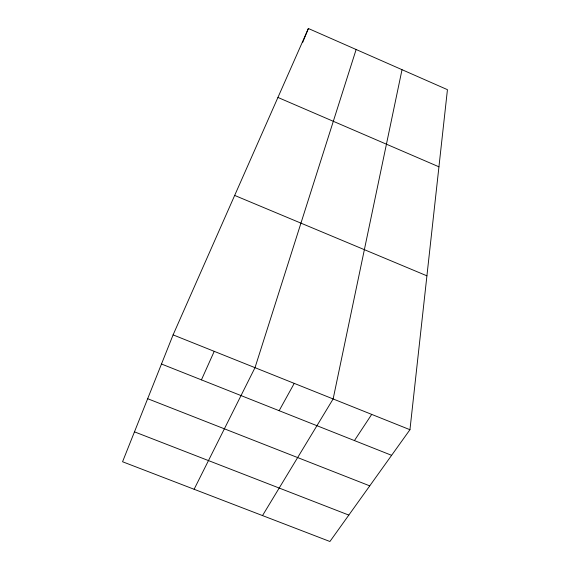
<?xml version="1.0" encoding="UTF-8"?>
<svg xmlns="http://www.w3.org/2000/svg" width="570" height="570" viewBox="0 0 570 570"><rect width="100%" height="100%" fill="white"/><g stroke="black" fill="none" stroke-linecap="round" stroke-linejoin="round"><path stroke-width="0.85" d="M409.951 429.709L447.443 89.668L308.377 28.5L173.095 334.875L122.557 461.75L329.916 541.5L409.951 429.709L173.095 334.875M402.021 69.69L333.137 398.95L262.514 515.579M356.136 49.505L255.004 367.671L194.114 489.267M302.677 42.437L308.377 28.5M201.431 379.862L214.227 351.348M279.143 410.699L294.234 383.382M354.433 440.567L371.704 414.397M134.47 431.846L348.826 515.088M147.666 398.708L369.752 485.861M161.481 364.016L391.611 455.323M234.669 195.424L426.916 275.823M277.932 97.441L438.936 166.811"/></g></svg>
